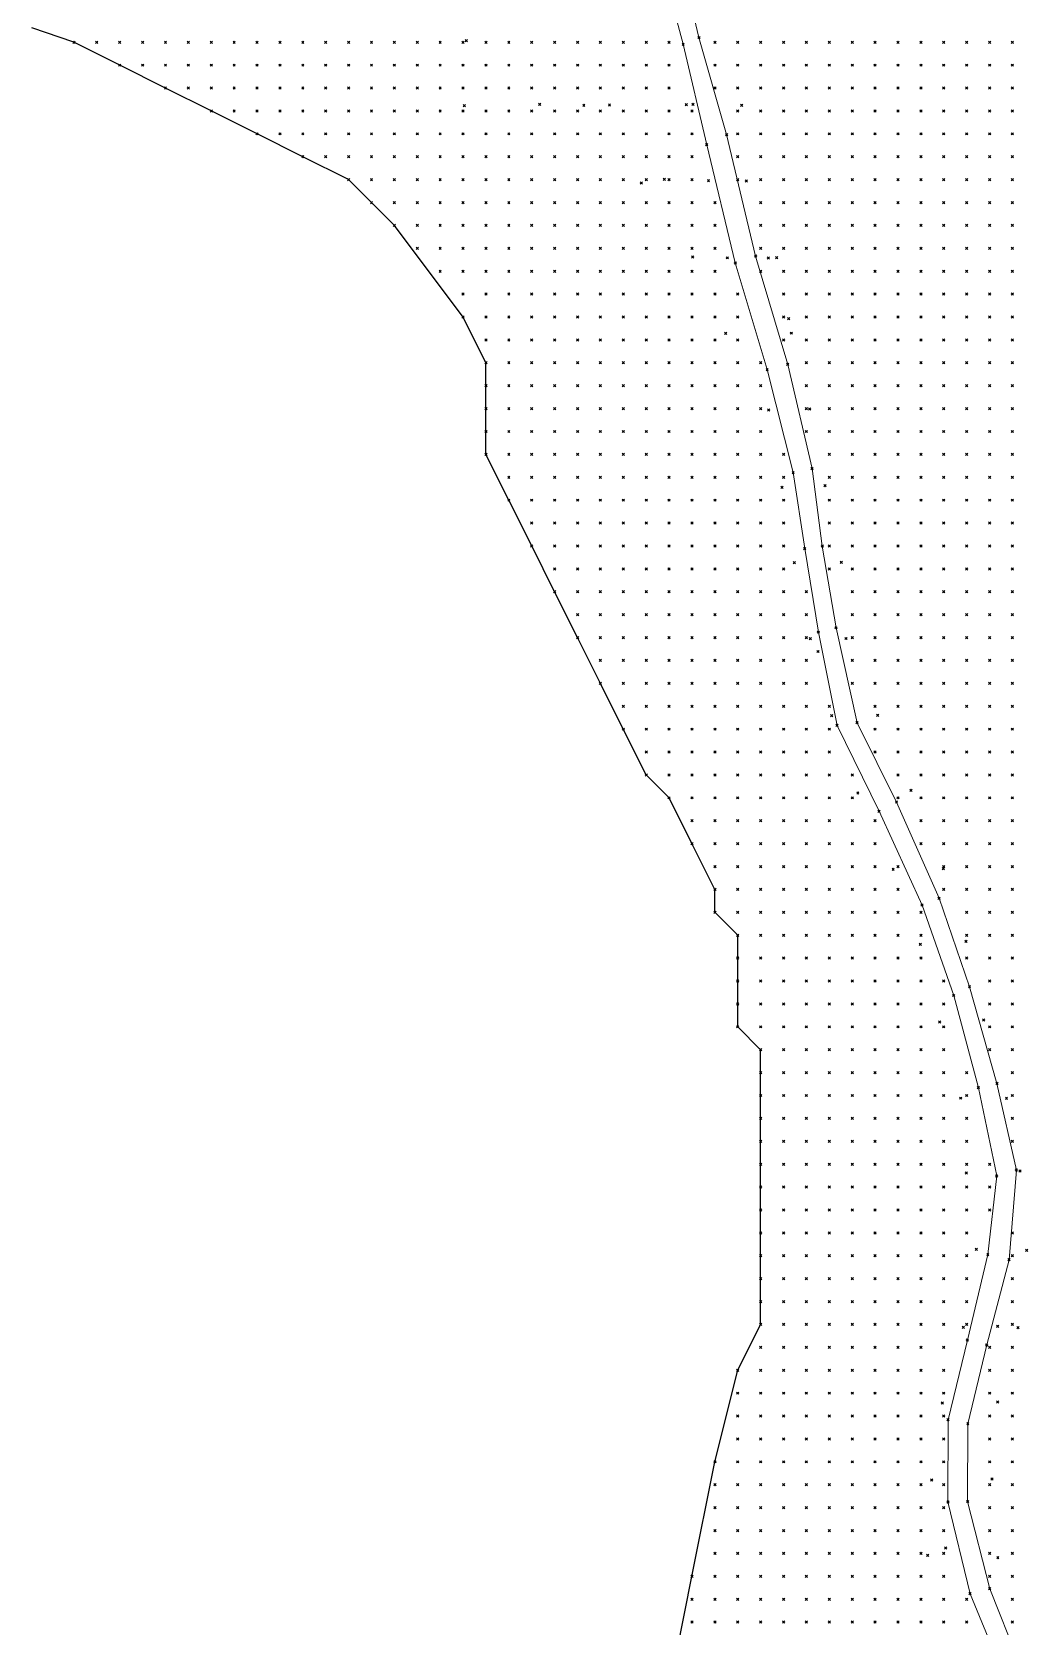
# Model space of a CAD drawing. Header units: metres. Extents: x 441556 to 446409, y 432338 to 461058.
# Drawn here: x 444276 to 444406.7, y 446040.9 to 446249.8 of the extents above; entities that cross this region are included whole.
import ezdxf

# ---------------------------------------------------------------- set-up
doc = ezdxf.new("R2010")
doc.units = ezdxf.units.M
doc.header["$MEASUREMENT"] = 0
doc.header["$PDMODE"] = 35
doc.header["$PDSIZE"] = 0.15
for name, color, linetype, lineweight in [('DTM-BRE-RevN_GRP_DRUM PAMANT', 2, 'Continuous', 0), ('DTM-NOK-RevN_LIDAR_co_lidar', 91, 'Continuous', 0), ('DTM-NOK-RevN_RTK', 32, 'Continuous', 0)]:
    doc.layers.add(name, color=color, linetype=linetype, lineweight=lineweight)
doc.layers.add('DTM-INT_YP', color=121, linetype='Continuous')

msp = doc.modelspace()

# ---------------------------------------------------------------- linework, layer by layer
at = {"layer": 'DTM-BRE-RevN_GRP_DRUM PAMANT'}
for p, q in [((444361.329, 446248.148, 358.236), (444358.184, 446259.856, 359.123)), ((444360.743, 446260.303, 359.024), (444363.394, 446249.03, 358.2)), ((444363.394, 446249.03, 358.2), (444367.013, 446236.302, 357.066)), ((444364.424, 446234.976, 357.089), (444361.329, 446248.148, 358.236)), ((444368.153, 446219.505, 355.595), (444364.424, 446234.976, 357.089)), ((444367.013, 446236.302, 357.066), (444370.825, 446220.389, 355.543)), ((444370.825, 446220.389, 355.543), (444375.037, 446206.214, 354.628)), ((444372.336, 446205.523, 354.582), (444368.153, 446219.505, 355.595)), ((444375.738, 446192.035, 353.786), (444372.336, 446205.523, 354.582)), ((444375.037, 446206.214, 354.628), (444378.226, 446192.556, 353.914)), ((444377.262, 446182.074, 353.418), (444375.738, 446192.035, 353.786)), ((444378.226, 446192.556, 353.914), (444379.546, 446182.413, 353.429)), ((444379.546, 446182.413, 353.429), (444381.356, 446171.697, 352.837)), ((444379.05, 446171.131, 352.876), (444377.262, 446182.074, 353.418)), ((444381.495, 446158.917, 352.259), (444379.05, 446171.131, 352.876)), ((444381.356, 446171.697, 352.837), (444384.119, 446159.267, 352.208)), ((444384.119, 446159.267, 352.208), (444389.28, 446148.866, 351.74)), ((444386.987, 446147.667, 351.767), (444381.495, 446158.917, 352.259)), ((444389.28, 446148.866, 351.74), (444394.861, 446136.268, 351.176)), ((444392.622, 446135.383, 351.118), (444386.987, 446147.667, 351.767)), ((444394.861, 446136.268, 351.176), (444398.846, 446124.694, 350.85)), ((444396.772, 446123.539, 350.803), (444392.622, 446135.383, 351.118)), ((444398.846, 446124.694, 350.85), (444402.445, 446112.02, 350.602)), ((444400.018, 446111.454, 350.544), (444396.772, 446123.539, 350.803)), ((444402.413, 446099.908, 350.879), (444400.018, 446111.454, 350.544)), ((444402.445, 446112.02, 350.602), (444404.987, 446100.668, 350.886)), ((444401.245, 446089.588, 351.281), (444402.413, 446099.908, 350.879)), ((444404.987, 446100.668, 350.886), (444404.027, 446088.917, 351.243)), ((444398.563, 446078.409, 352.048), (444401.245, 446089.588, 351.281)), ((444404.027, 446088.917, 351.243), (444401.108, 446077.77, 351.964)), ((444396.028, 446067.967, 352.989), (444398.563, 446078.409, 352.048)), ((444401.108, 446077.77, 351.964), (444398.625, 446067.443, 352.853)), ((444396.016, 446057.202, 353.649), (444396.028, 446067.967, 352.989)), ((444398.625, 446067.443, 352.853), (444398.597, 446057.255, 353.589)), ((444398.916, 446045.176, 354.84), (444396.016, 446057.202, 353.649)), ((444398.597, 446057.255, 353.589), (444401.498, 446045.819, 354.609)), ((444404.251, 446032.321, 355.923), (444398.916, 446045.176, 354.84)), ((444401.498, 446045.819, 354.609), (444406.656, 446032.959, 355.818))]:
    msp.add_line(p, q, dxfattribs=at)
at = {"layer": 'DTM-INT_YP'}
msp.add_polyline3d([(444359.484, 446032.454, 338.024), (444362.483, 446047.451, 338.206), (444365.482, 446062.448, 338.599), (444368.482, 446074.445, 338.169), (444371.481, 446080.444, 338.377), (444371.481, 446083.443, 337.924), (444371.481, 446086.442, 337.493), (444371.481, 446089.442, 337.268), (444371.481, 446092.441, 337.188), (444371.481, 446095.44, 337.206), (444371.481, 446098.44, 337.071), (444371.481, 446101.439, 337.162), (444371.481, 446104.438, 337.268), (444371.481, 446107.438, 337.231), (444371.481, 446110.437, 337.295), (444371.481, 446113.436, 337.133), (444371.481, 446116.436, 337.05), (444368.482, 446119.435, 336.79), (444368.482, 446122.434, 336.867), (444368.482, 446125.434, 336.926), (444368.482, 446128.433, 337.085), (444368.482, 446131.432, 337.287), (444365.482, 446134.432, 336.857), (444365.482, 446137.431, 336.895), (444362.483, 446143.43, 336.831), (444359.484, 446149.429, 336.867), (444356.484, 446152.428, 336.87), (444353.485, 446158.427, 336.867), (444350.486, 446164.425, 336.96), (444347.486, 446170.424, 336.96), (444344.487, 446176.423, 336.884), (444341.488, 446182.421, 336.944), (444338.488, 446188.42, 337.214), (444335.489, 446194.419, 337.681), (444335.489, 446197.418, 338.208), (444335.489, 446200.417, 338.754), (444335.489, 446203.417, 339.118), (444335.489, 446206.416, 338.823), (444332.49, 446212.415, 337.13), (444323.492, 446224.412, 336.912), (444320.492, 446227.411, 336.881), (444317.493, 446230.411, 336.849), (444311.494, 446233.41, 336.855), (444305.496, 446236.409, 336.913), (444299.497, 446239.409, 338.698), (444293.498, 446242.408, 340.49), (444287.499, 446245.407, 341.034), (444281.501, 446248.407, 340.993), (444275.993, 446250.287, 341.671)], dxfattribs=at)
at = {"layer": 'DTM-NOK-RevN_LIDAR_co_lidar'}
for p in [(444281.501, 446248.407, 340.993), (444284.5, 446248.407, 341.58), (444287.499, 446248.407, 342.255), (444290.499, 446248.407, 342.517), (444293.498, 446248.407, 342.663), (444296.497, 446248.407, 342.778), (444299.497, 446248.407, 342.782), (444302.496, 446248.407, 342.684), (444305.496, 446248.407, 342.323), (444308.495, 446248.407, 341.648), (444311.494, 446248.407, 341.223), (444314.494, 446248.407, 341.206), (444317.493, 446248.407, 341.263), (444320.492, 446248.407, 341.508), (444323.492, 446248.407, 342.194), (444326.491, 446248.407, 343.004), (444329.49, 446248.407, 343.662), (444332.49, 446248.407, 344.28), (444335.489, 446248.407, 345.049), (444338.488, 446248.407, 346.191), (444341.488, 446248.407, 347.536), (444344.487, 446248.407, 348.58), (444347.486, 446248.407, 349.845), (444350.486, 446248.407, 351.355), (444353.485, 446248.407, 353.618), (444356.484, 446248.407, 356.559), (444359.484, 446248.407, 358.065), (444365.482, 446248.407, 358.187), (444368.482, 446248.407, 359.17), (444371.481, 446248.407, 360.854), (444374.48, 446248.407, 362.494), (444377.48, 446248.407, 364.235), (444380.479, 446248.407, 366.166), (444383.478, 446248.407, 368.056), (444386.478, 446248.407, 369.878), (444389.477, 446248.407, 371.741), (444392.476, 446248.407, 373.779), (444395.476, 446248.407, 375.987), (444398.475, 446248.407, 377.98), (444401.474, 446248.407, 379.854), (444404.474, 446248.407, 381.868), (444287.499, 446245.407, 341.034), (444290.499, 446245.407, 341.629), (444293.498, 446245.407, 341.892), (444296.497, 446245.407, 342.169), (444299.497, 446245.407, 342.13), (444302.496, 446245.407, 341.641), (444305.496, 446245.407, 340.814), (444308.495, 446245.407, 340.388), (444311.494, 446245.407, 340.145), (444314.494, 446245.407, 339.945), (444317.493, 446245.407, 339.969), (444320.492, 446245.407, 340.181), (444323.492, 446245.407, 340.829), (444326.491, 446245.407, 341.948), (444329.49, 446245.407, 343.094), (444332.49, 446245.407, 343.962), (444335.489, 446245.407, 344.758), (444338.488, 446245.407, 345.72), (444341.488, 446245.407, 346.921), (444344.487, 446245.407, 348.354), (444347.486, 446245.407, 349.463), (444350.486, 446245.407, 350.669), (444353.485, 446245.407, 352.759), (444356.484, 446245.407, 355.257), (444359.484, 446245.407, 357.314), (444365.482, 446245.407, 357.891), (444368.482, 446245.407, 359.17), (444371.481, 446245.407, 360.59), (444374.48, 446245.407, 361.934), (444377.48, 446245.407, 363.486), (444380.479, 446245.407, 365.34), (444383.478, 446245.407, 367.316), (444386.478, 446245.407, 369.436), (444389.477, 446245.407, 371.512), (444392.476, 446245.407, 373.587), (444395.476, 446245.407, 375.869), (444398.475, 446245.407, 377.855), (444401.474, 446245.407, 379.443), (444404.474, 446245.407, 381.186), (444293.498, 446242.408, 340.49), (444296.497, 446242.408, 341.188), (444299.497, 446242.408, 340.741), (444302.496, 446242.408, 339.858), (444305.496, 446242.408, 339.067), (444308.495, 446242.408, 338.823), (444311.494, 446242.408, 338.88), (444314.494, 446242.408, 338.806), (444317.493, 446242.408, 338.799), (444320.492, 446242.408, 339.074), (444323.492, 446242.408, 339.693), (444326.491, 446242.408, 340.764), (444329.49, 446242.408, 342.321), (444332.49, 446242.408, 343.789), (444335.489, 446242.408, 344.733), (444338.488, 446242.408, 345.403), (444341.488, 446242.408, 346.178), (444344.487, 446242.408, 347.596), (444347.486, 446242.408, 349.304), (444350.486, 446242.408, 350.416), (444353.485, 446242.408, 351.941), (444356.484, 446242.408, 354.443), (444359.484, 446242.408, 356.925), (444365.482, 446242.408, 357.573), (444368.482, 446242.408, 358.452), (444371.481, 446242.408, 360.036), (444374.48, 446242.408, 361.686), (444377.48, 446242.408, 363.238), (444380.479, 446242.408, 364.967), (444383.478, 446242.408, 367.286), (444386.478, 446242.408, 369.585), (444389.477, 446242.408, 371.498), (444392.476, 446242.408, 373.325), (444395.476, 446242.408, 375.257), (444398.475, 446242.408, 377.027), (444401.474, 446242.408, 378.735), (444404.474, 446242.408, 380.674), (444299.497, 446239.409, 338.698), (444302.496, 446239.409, 337.925), (444305.496, 446239.409, 337.472), (444308.495, 446239.409, 337.295), (444311.494, 446239.409, 337.608), (444314.494, 446239.409, 337.672), (444317.493, 446239.409, 337.836), (444320.492, 446239.409, 338.235), (444323.492, 446239.409, 338.84), (444326.491, 446239.409, 339.729), (444329.49, 446239.409, 341.436), (444332.49, 446239.409, 343.4), (444335.489, 446239.409, 344.597), (444338.488, 446239.409, 345.317), (444341.488, 446239.409, 346.09), (444344.487, 446239.409, 347.222), (444347.486, 446239.409, 348.907), (444350.486, 446239.409, 350.355), (444353.485, 446239.409, 351.426), (444356.484, 446239.409, 353.537), (444359.484, 446239.409, 356.15), (444362.483, 446239.409, 357.287), (444368.482, 446239.409, 357.645), (444371.481, 446239.409, 359.364), (444374.48, 446239.409, 361.141), (444377.48, 446239.409, 362.75), (444380.479, 446239.409, 364.652), (444383.478, 446239.409, 366.826), (444386.478, 446239.409, 369.25), (444389.477, 446239.409, 371.62), (444392.476, 446239.409, 373.634), (444395.476, 446239.409, 375.234), (444398.475, 446239.409, 376.63), (444401.474, 446239.409, 378.232), (444404.474, 446239.409, 380.128), (444305.496, 446236.409, 336.913), (444308.495, 446236.409, 336.852), (444311.494, 446236.409, 336.895), (444314.494, 446236.409, 337.127), (444317.493, 446236.409, 337.352), (444320.492, 446236.409, 337.637), (444323.492, 446236.409, 338.307), (444326.491, 446236.409, 339.234), (444329.49, 446236.409, 340.388), (444332.49, 446236.409, 342.189), (444335.489, 446236.409, 344.035), (444338.488, 446236.409, 345.043), (444341.488, 446236.409, 345.763), (444344.487, 446236.409, 346.655), (444347.486, 446236.409, 348.294), (444350.486, 446236.409, 350.127), (444353.485, 446236.409, 351.407), (444356.484, 446236.409, 352.572), (444359.484, 446236.409, 354.491), (444362.483, 446236.409, 356.556), (444368.482, 446236.409, 356.918), (444371.481, 446236.409, 358.006), (444374.48, 446236.409, 360.373), (444377.48, 446236.409, 362.608), (444380.479, 446236.409, 364.643), (444383.478, 446236.409, 366.39), (444386.478, 446236.409, 368.88), (444389.477, 446236.409, 371.145), (444392.476, 446236.409, 372.804), (444395.476, 446236.409, 374.599), (444398.475, 446236.409, 376.221), (444401.474, 446236.409, 377.804), (444404.474, 446236.409, 379.724), (444311.494, 446233.41, 336.855), (444314.494, 446233.41, 336.848), (444317.493, 446233.41, 337.049), (444320.492, 446233.41, 337.311), (444323.492, 446233.41, 337.807), (444326.491, 446233.41, 338.709), (444329.49, 446233.41, 339.897), (444332.49, 446233.41, 341.453), (444335.489, 446233.41, 343.301), (444338.488, 446233.41, 344.7), (444341.488, 446233.41, 345.527), (444344.487, 446233.41, 346.684), (444347.486, 446233.41, 348.02), (444350.486, 446233.41, 349.447), (444353.485, 446233.41, 351.724), (444356.484, 446233.41, 352.396), (444359.484, 446233.41, 353.702), (444362.483, 446233.41, 355.794), (444368.482, 446233.41, 356.642), (444371.481, 446233.41, 358.086), (444374.48, 446233.41, 360.062), (444377.48, 446233.41, 362.177), (444380.479, 446233.41, 364.372), (444383.478, 446233.41, 366.562), (444386.478, 446233.41, 368.763), (444389.477, 446233.41, 370.701), (444392.476, 446233.41, 372.34), (444395.476, 446233.41, 374.283), (444398.475, 446233.41, 376.151), (444401.474, 446233.41, 377.6), (444404.474, 446233.41, 379.283), (444317.493, 446230.411, 336.849), (444320.492, 446230.411, 337.077), (444323.492, 446230.411, 337.418), (444326.491, 446230.411, 338.237), (444329.49, 446230.411, 339.514), (444332.49, 446230.411, 340.866), (444335.489, 446230.411, 342.497), (444338.488, 446230.411, 344.124), (444341.488, 446230.411, 345.198), (444344.487, 446230.411, 346.524), (444347.486, 446230.411, 347.666), (444350.486, 446230.411, 349.008), (444353.485, 446230.411, 351.361), (444356.484, 446230.411, 352.612), (444359.484, 446230.411, 353.266), (444362.483, 446230.411, 354.962), (444368.482, 446230.411, 356.37), (444371.481, 446230.411, 357.29), (444374.48, 446230.411, 359.42), (444377.48, 446230.411, 361.524), (444380.479, 446230.411, 363.681), (444383.478, 446230.411, 365.642), (444386.478, 446230.411, 367.291), (444389.477, 446230.411, 369.084), (444392.476, 446230.411, 371.387), (444395.476, 446230.411, 373.615), (444398.475, 446230.411, 375.501), (444401.474, 446230.411, 377.279), (444404.474, 446230.411, 379.102), (444320.492, 446227.411, 336.881), (444323.492, 446227.411, 337.108), (444326.491, 446227.411, 337.656), (444329.49, 446227.411, 338.743), (444332.49, 446227.411, 339.928), (444335.489, 446227.411, 341.361), (444338.488, 446227.411, 343.306), (444341.488, 446227.411, 344.783), (444344.487, 446227.411, 345.844), (444347.486, 446227.411, 346.86), (444350.486, 446227.411, 348.286), (444353.485, 446227.411, 350.137), (444356.484, 446227.411, 352.387), (444359.484, 446227.411, 353.177), (444362.483, 446227.411, 354.141), (444365.482, 446227.411, 355.803), (444371.481, 446227.411, 356.645), (444374.48, 446227.411, 358.733), (444377.48, 446227.411, 360.802), (444380.479, 446227.411, 362.763), (444383.478, 446227.411, 364.86), (444386.478, 446227.411, 366.533), (444389.477, 446227.411, 369.019), (444392.476, 446227.411, 371.384), (444395.476, 446227.411, 373.11), (444398.475, 446227.411, 374.911), (444401.474, 446227.411, 377.046), (444404.474, 446227.411, 379.334), (444323.492, 446224.412, 336.912), (444326.491, 446224.412, 337.22), (444329.49, 446224.412, 338.128), (444332.49, 446224.412, 339.265), (444335.489, 446224.412, 340.279), (444338.488, 446224.412, 341.794), (444341.488, 446224.412, 343.573), (444344.487, 446224.412, 344.806), (444347.486, 446224.412, 345.861), (444350.486, 446224.412, 347.166), (444353.485, 446224.412, 348.662), (444356.484, 446224.412, 350.856), (444359.484, 446224.412, 352.99), (444362.483, 446224.412, 353.546), (444365.482, 446224.412, 355.312), (444371.481, 446224.412, 356.106), (444374.48, 446224.412, 357.89), (444377.48, 446224.412, 359.997), (444380.479, 446224.412, 362.087), (444383.478, 446224.412, 364.258), (444386.478, 446224.412, 366.402), (444389.477, 446224.412, 368.599), (444392.476, 446224.412, 370.504), (444395.476, 446224.412, 372.569), (444398.475, 446224.412, 374.733), (444401.474, 446224.412, 376.631), (444404.474, 446224.412, 378.563), (444326.491, 446221.413, 336.924), (444329.49, 446221.413, 337.533), (444332.49, 446221.413, 338.586), (444335.489, 446221.413, 339.524), (444338.488, 446221.413, 340.629), (444341.488, 446221.413, 342.411), (444344.487, 446221.413, 343.797), (444347.486, 446221.413, 344.658), (444350.486, 446221.413, 345.915), (444353.485, 446221.413, 347.608), (444356.484, 446221.413, 349.684), (444359.484, 446221.413, 352.392), (444362.483, 446221.413, 353.491), (444365.482, 446221.413, 354.468), (444371.481, 446221.413, 355.686), (444374.48, 446221.413, 357.249), (444377.48, 446221.413, 359.543), (444380.479, 446221.413, 361.805), (444383.478, 446221.413, 364.021), (444386.478, 446221.413, 366.284), (444389.477, 446221.413, 368.286), (444392.476, 446221.413, 370.242), (444395.476, 446221.413, 372.239), (444398.475, 446221.413, 374.032), (444401.474, 446221.413, 375.718), (444404.474, 446221.413, 377.418), (444329.49, 446218.413, 337.044), (444332.49, 446218.413, 337.869), (444335.489, 446218.413, 338.937), (444338.488, 446218.413, 339.884), (444341.488, 446218.413, 341.288), (444344.487, 446218.413, 343.027), (444347.486, 446218.413, 344.205), (444350.486, 446218.413, 345.25), (444353.485, 446218.413, 346.944), (444356.484, 446218.413, 349.049), (444359.484, 446218.413, 351.601), (444362.483, 446218.413, 353.255), (444365.482, 446218.413, 354.117), (444371.481, 446218.413, 355.344), (444374.48, 446218.413, 356.496), (444377.48, 446218.413, 358.843), (444380.479, 446218.413, 361.368), (444383.478, 446218.413, 363.538), (444386.478, 446218.413, 365.635), (444389.477, 446218.413, 367.439), (444392.476, 446218.413, 369.155), (444395.476, 446218.413, 371.008), (444398.475, 446218.413, 372.848), (444401.474, 446218.413, 374.804), (444404.474, 446218.413, 376.863), (444332.49, 446215.414, 337.337), (444335.489, 446215.414, 338.387), (444338.488, 446215.414, 339.69), (444341.488, 446215.414, 341.043), (444344.487, 446215.414, 342.619), (444347.486, 446215.414, 343.739), (444350.486, 446215.414, 344.885), (444353.485, 446215.414, 346.582), (444356.484, 446215.414, 348.447), (444359.484, 446215.414, 350.505), (444362.483, 446215.414, 353.204), (444365.482, 446215.414, 354.263), (444368.482, 446215.414, 354.901), (444374.48, 446215.414, 355.969), (444377.48, 446215.414, 358.115), (444380.479, 446215.414, 360.522), (444383.478, 446215.414, 362.569), (444386.478, 446215.414, 364.511), (444389.477, 446215.414, 366.423), (444392.476, 446215.414, 368.269), (444395.476, 446215.414, 370.138), (444398.475, 446215.414, 372.176), (444401.474, 446215.414, 374.345), (444404.474, 446215.414, 376.499), (444332.49, 446212.415, 337.13), (444335.489, 446212.415, 338.074), (444338.488, 446212.415, 339.614), (444341.488, 446212.415, 341.206), (444344.487, 446212.415, 342.325), (444347.486, 446212.415, 343.139), (444350.486, 446212.415, 344.207), (444353.485, 446212.415, 345.817), (444356.484, 446212.415, 347.767), (444359.484, 446212.415, 350.137), (444362.483, 446212.415, 352.803), (444365.482, 446212.415, 354.035), (444368.482, 446212.415, 354.775), (444374.48, 446212.415, 355.412), (444377.48, 446212.415, 357.265), (444380.479, 446212.415, 359.568), (444383.478, 446212.415, 361.884), (444386.478, 446212.415, 364.047), (444389.477, 446212.415, 366.059), (444392.476, 446212.415, 368.034), (444395.476, 446212.415, 370.022), (444398.475, 446212.415, 372.054), (444401.474, 446212.415, 374.172), (444404.474, 446212.415, 376.382), (444335.489, 446209.415, 338.201), (444338.488, 446209.415, 339.776), (444341.488, 446209.415, 341.098), (444344.487, 446209.415, 341.886), (444347.486, 446209.415, 342.517), (444350.486, 446209.415, 343.429), (444353.485, 446209.415, 344.843), (444356.484, 446209.415, 346.777), (444359.484, 446209.415, 349.509), (444362.483, 446209.415, 352.092), (444365.482, 446209.415, 353.42), (444368.482, 446209.415, 354.532), (444374.48, 446209.415, 354.859), (444377.48, 446209.415, 356.646), (444380.479, 446209.415, 359.388), (444383.478, 446209.415, 361.75), (444386.478, 446209.415, 363.994), (444389.477, 446209.415, 366.147), (444392.476, 446209.415, 368.142), (444395.476, 446209.415, 370.212), (444398.475, 446209.415, 372.329), (444401.474, 446209.415, 374.398), (444404.474, 446209.415, 376.451), (444335.489, 446206.416, 338.823), (444338.488, 446206.416, 340.111), (444341.488, 446206.416, 340.883), (444344.487, 446206.416, 341.518), (444347.486, 446206.416, 342.111), (444350.486, 446206.416, 342.955), (444353.485, 446206.416, 344.11), (444356.484, 446206.416, 345.859), (444359.484, 446206.416, 348.529), (444362.483, 446206.416, 351.055), (444365.482, 446206.416, 352.625), (444368.482, 446206.416, 354), (444371.481, 446206.416, 354.459), (444377.48, 446206.416, 356.019), (444380.479, 446206.416, 359.477), (444383.478, 446206.416, 362.052), (444386.478, 446206.416, 364.072), (444389.477, 446206.416, 366.228), (444392.476, 446206.416, 368.293), (444395.476, 446206.416, 370.23), (444398.475, 446206.416, 372.154), (444401.474, 446206.416, 374.044), (444404.474, 446206.416, 375.96), (444335.489, 446203.417, 339.118), (444338.488, 446203.417, 340.153), (444341.488, 446203.417, 340.712), (444344.487, 446203.417, 341.278), (444347.486, 446203.417, 341.913), (444350.486, 446203.417, 342.688), (444353.485, 446203.417, 343.819), (444356.484, 446203.417, 345.271), (444359.484, 446203.417, 347.831), (444362.483, 446203.417, 349.825), (444365.482, 446203.417, 351.948), (444368.482, 446203.417, 353.152), (444371.481, 446203.417, 354.179), (444377.48, 446203.417, 355.346), (444380.479, 446203.417, 359.073), (444383.478, 446203.417, 361.993), (444386.478, 446203.417, 364.02), (444389.477, 446203.417, 365.959), (444392.476, 446203.417, 367.867), (444395.476, 446203.417, 369.639), (444398.475, 446203.417, 371.366), (444401.474, 446203.417, 373.224), (444404.474, 446203.417, 375.183), (444335.489, 446200.417, 338.754), (444338.488, 446200.417, 339.841), (444341.488, 446200.417, 340.513), (444344.487, 446200.417, 341.022), (444347.486, 446200.417, 341.688), (444350.486, 446200.417, 342.428), (444353.485, 446200.417, 343.722), (444356.484, 446200.417, 345.022), (444359.484, 446200.417, 347.055), (444362.483, 446200.417, 348.735), (444365.482, 446200.417, 350.734), (444368.482, 446200.417, 352.151), (444371.481, 446200.417, 353.702), (444377.48, 446200.417, 354.73), (444380.479, 446200.417, 358.048), (444383.478, 446200.417, 361.286), (444386.478, 446200.417, 363.432), (444389.477, 446200.417, 365.179), (444392.476, 446200.417, 366.959), (444395.476, 446200.417, 368.756), (444398.475, 446200.417, 370.643), (444401.474, 446200.417, 372.623), (444404.474, 446200.417, 374.567), (444335.489, 446197.418, 338.208), (444338.488, 446197.418, 339.352), (444341.488, 446197.418, 340.167), (444344.487, 446197.418, 340.796), (444347.486, 446197.418, 341.418), (444350.486, 446197.418, 342.168), (444353.485, 446197.418, 343.405), (444356.484, 446197.418, 344.763), (444359.484, 446197.418, 346.126), (444362.483, 446197.418, 347.822), (444365.482, 446197.418, 349.375), (444368.482, 446197.418, 351.19), (444371.481, 446197.418, 352.976), (444377.48, 446197.418, 354.196), (444380.479, 446197.418, 356.59), (444383.478, 446197.418, 360.02), (444386.478, 446197.418, 362.415), (444389.477, 446197.418, 364.323), (444392.476, 446197.418, 366.27), (444395.476, 446197.418, 368.217), (444398.475, 446197.418, 370.27), (444401.474, 446197.418, 372.226), (444404.474, 446197.418, 374.16), (444335.489, 446194.419, 337.681), (444338.488, 446194.419, 338.67), (444341.488, 446194.419, 339.555), (444344.487, 446194.419, 340.459), (444347.486, 446194.419, 341.125), (444350.486, 446194.419, 341.874), (444353.485, 446194.419, 342.91), (444356.484, 446194.419, 344.344), (444359.484, 446194.419, 345.674), (444362.483, 446194.419, 347.176), (444365.482, 446194.419, 348.757), (444368.482, 446194.419, 350.315), (444371.481, 446194.419, 352.177), (444374.48, 446194.419, 353.333), (444380.479, 446194.419, 355.663), (444383.478, 446194.419, 358.872), (444386.478, 446194.419, 361.619), (444389.477, 446194.419, 363.822), (444392.476, 446194.419, 365.892), (444395.476, 446194.419, 367.955), (444398.475, 446194.419, 370.013), (444401.474, 446194.419, 371.966), (444404.474, 446194.419, 373.88), (444338.488, 446191.419, 337.864), (444341.488, 446191.419, 338.718), (444344.487, 446191.419, 339.701), (444347.486, 446191.419, 340.605), (444350.486, 446191.419, 341.493), (444353.485, 446191.419, 342.495), (444356.484, 446191.419, 343.925), (444359.484, 446191.419, 345.503), (444362.483, 446191.419, 346.943), (444365.482, 446191.419, 348.27), (444368.482, 446191.419, 349.538), (444371.481, 446191.419, 351.697), (444374.48, 446191.419, 353.035), (444380.479, 446191.419, 355.642), (444383.478, 446191.419, 358.669), (444386.478, 446191.419, 361.36), (444389.477, 446191.419, 363.504), (444392.476, 446191.419, 365.539), (444395.476, 446191.419, 367.573), (444398.475, 446191.419, 369.533), (444401.474, 446191.419, 371.423), (444404.474, 446191.419, 373.085), (444338.488, 446188.42, 337.214), (444341.488, 446188.42, 337.851), (444344.487, 446188.42, 338.708), (444347.486, 446188.42, 339.734), (444350.486, 446188.42, 340.873), (444353.485, 446188.42, 341.976), (444356.484, 446188.42, 343.292), (444359.484, 446188.42, 345.029), (444362.483, 446188.42, 346.786), (444365.482, 446188.42, 347.888), (444368.482, 446188.42, 348.968), (444371.481, 446188.42, 351.419), (444374.48, 446188.42, 353.071), (444380.479, 446188.42, 355.207), (444383.478, 446188.42, 358.424), (444386.478, 446188.42, 361.01), (444389.477, 446188.42, 362.977), (444392.476, 446188.42, 364.926), (444395.476, 446188.42, 366.752), (444398.475, 446188.42, 368.437), (444401.474, 446188.42, 370.026), (444404.474, 446188.42, 371.591), (444341.488, 446185.421, 337.207), (444344.487, 446185.421, 337.849), (444347.486, 446185.421, 338.744), (444350.486, 446185.421, 339.799), (444353.485, 446185.421, 341.164), (444356.484, 446185.421, 342.681), (444359.484, 446185.421, 344.36), (444362.483, 446185.421, 346.269), (444365.482, 446185.421, 347.743), (444368.482, 446185.421, 348.595), (444371.481, 446185.421, 350.725), (444374.48, 446185.421, 352.724), (444380.479, 446185.421, 354.327), (444383.478, 446185.421, 357.364), (444386.478, 446185.421, 359.847), (444389.477, 446185.421, 361.726), (444392.476, 446185.421, 363.556), (444395.476, 446185.421, 365.24), (444398.475, 446185.421, 366.971), (444401.474, 446185.421, 368.817), (444404.474, 446185.421, 370.719), (444341.488, 446182.421, 336.944), (444344.487, 446182.421, 337.287), (444347.486, 446182.421, 338.064), (444350.486, 446182.421, 338.926), (444353.485, 446182.421, 340.265), (444356.484, 446182.421, 342.008), (444359.484, 446182.421, 343.577), (444362.483, 446182.421, 345.241), (444365.482, 446182.421, 347.405), (444368.482, 446182.421, 348.203), (444371.481, 446182.421, 350.253), (444374.48, 446182.421, 352.372), (444380.479, 446182.421, 353.578), (444383.478, 446182.421, 356.063), (444386.478, 446182.421, 358.334), (444389.477, 446182.421, 360.1), (444392.476, 446182.421, 362.001), (444395.476, 446182.421, 363.984), (444398.475, 446182.421, 366.246), (444401.474, 446182.421, 368.687), (444404.474, 446182.421, 370.918), (444344.487, 446179.422, 336.964), (444347.486, 446179.422, 337.392), (444350.486, 446179.422, 338.198), (444353.485, 446179.422, 339.327), (444356.484, 446179.422, 341.243), (444359.484, 446179.422, 343.168), (444362.483, 446179.422, 345.131), (444365.482, 446179.422, 346.427), (444368.482, 446179.422, 347.775), (444371.481, 446179.422, 350.149), (444374.48, 446179.422, 352.113), (444380.479, 446179.422, 353.254), (444383.478, 446179.422, 354.633), (444386.478, 446179.422, 356.89), (444389.477, 446179.422, 359.518), (444392.476, 446179.422, 361.939), (444395.476, 446179.422, 364.12), (444398.475, 446179.422, 366.441), (444401.474, 446179.422, 368.717), (444404.474, 446179.422, 370.852), (444344.487, 446176.423, 336.884), (444347.486, 446176.423, 337.089), (444350.486, 446176.423, 337.812), (444353.485, 446176.423, 339.008), (444356.484, 446176.423, 340.968), (444359.484, 446176.423, 343.115), (444362.483, 446176.423, 344.176), (444365.482, 446176.423, 345.37), (444368.482, 446176.423, 348.019), (444371.481, 446176.423, 349.531), (444374.48, 446176.423, 351.796), (444377.48, 446176.423, 352.766), (444383.478, 446176.423, 354.097), (444386.478, 446176.423, 356.798), (444389.477, 446176.423, 359.923), (444392.476, 446176.423, 362.539), (444395.476, 446176.423, 364.762), (444398.475, 446176.423, 366.807), (444401.474, 446176.423, 368.778), (444404.474, 446176.423, 370.819), (444347.486, 446173.423, 336.967), (444350.486, 446173.423, 337.513), (444353.485, 446173.423, 338.421), (444356.484, 446173.423, 339.759), (444359.484, 446173.423, 342.019), (444362.483, 446173.423, 343.04), (444365.482, 446173.423, 344.769), (444368.482, 446173.423, 347.04), (444371.481, 446173.423, 348.891), (444374.48, 446173.423, 351.246), (444377.48, 446173.423, 352.517), (444383.478, 446173.423, 353.724), (444386.478, 446173.423, 356.511), (444389.477, 446173.423, 359.807), (444392.476, 446173.423, 362.601), (444395.476, 446173.423, 365.018), (444398.475, 446173.423, 367.196), (444401.474, 446173.423, 369.219), (444404.474, 446173.423, 371.231), (444347.486, 446170.424, 336.96), (444350.486, 446170.424, 337.099), (444353.485, 446170.424, 337.888), (444356.484, 446170.424, 339.006), (444359.484, 446170.424, 340.836), (444362.483, 446170.424, 342.409), (444365.482, 446170.424, 343.916), (444368.482, 446170.424, 346.201), (444371.481, 446170.424, 348.401), (444374.48, 446170.424, 350.394), (444377.48, 446170.424, 352.163), (444383.478, 446170.424, 353.103), (444386.478, 446170.424, 355.59), (444389.477, 446170.424, 359.049), (444392.476, 446170.424, 362.679), (444395.476, 446170.424, 365.513), (444398.475, 446170.424, 367.429), (444401.474, 446170.424, 369.424), (444404.474, 446170.424, 371.375), (444350.486, 446167.425, 336.961), (444353.485, 446167.425, 337.473), (444356.484, 446167.425, 338.318), (444359.484, 446167.425, 339.593), (444362.483, 446167.425, 341.461), (444365.482, 446167.425, 343.188), (444368.482, 446167.425, 345.044), (444371.481, 446167.425, 347.575), (444374.48, 446167.425, 349.723), (444377.48, 446167.425, 351.586), (444383.478, 446167.425, 352.494), (444386.478, 446167.425, 354.379), (444389.477, 446167.425, 357.49), (444392.476, 446167.425, 361.735), (444395.476, 446167.425, 365.347), (444398.475, 446167.425, 367.452), (444401.474, 446167.425, 369.437), (444404.474, 446167.425, 371.308), (444350.486, 446164.425, 336.96), (444353.485, 446164.425, 337.14), (444356.484, 446164.425, 337.895), (444359.484, 446164.425, 338.909), (444362.483, 446164.425, 340.448), (444365.482, 446164.425, 342.293), (444368.482, 446164.425, 344.375), (444371.481, 446164.425, 346.55), (444374.48, 446164.425, 348.768), (444377.48, 446164.425, 350.874), (444383.478, 446164.425, 352.352), (444386.478, 446164.425, 353.749), (444389.477, 446164.425, 356.921), (444392.476, 446164.425, 361.303), (444395.476, 446164.425, 364.993), (444398.475, 446164.425, 367.233), (444401.474, 446164.425, 369.131), (444404.474, 446164.425, 370.993), (444353.485, 446161.426, 336.963), (444356.484, 446161.426, 337.465), (444359.484, 446161.426, 338.303), (444362.483, 446161.426, 339.452), (444365.482, 446161.426, 341.344), (444368.482, 446161.426, 343.194), (444371.481, 446161.426, 345.334), (444374.48, 446161.426, 347.941), (444377.48, 446161.426, 350.234), (444380.479, 446161.426, 351.745), (444386.478, 446161.426, 352.988), (444389.477, 446161.426, 355.849), (444392.476, 446161.426, 360.229), (444395.476, 446161.426, 364.035), (444398.475, 446161.426, 366.482), (444401.474, 446161.426, 368.353), (444404.474, 446161.426, 370.09), (444353.485, 446158.427, 336.867), (444356.484, 446158.427, 337.193), (444359.484, 446158.427, 337.761), (444362.483, 446158.427, 338.637), (444365.482, 446158.427, 340.241), (444368.482, 446158.427, 342.278), (444371.481, 446158.427, 344.399), (444374.48, 446158.427, 346.802), (444377.48, 446158.427, 349.044), (444380.479, 446158.427, 351.15), (444386.478, 446158.427, 352.32), (444389.477, 446158.427, 354.556), (444392.476, 446158.427, 358.713), (444395.476, 446158.427, 362.695), (444398.475, 446158.427, 365.42), (444401.474, 446158.427, 367.414), (444404.474, 446158.427, 369.042), (444356.484, 446155.427, 336.959), (444359.484, 446155.427, 337.336), (444362.483, 446155.427, 338.074), (444365.482, 446155.427, 339.321), (444368.482, 446155.427, 341.395), (444371.481, 446155.427, 343.493), (444374.48, 446155.427, 345.762), (444377.48, 446155.427, 348.056), (444380.479, 446155.427, 350.046), (444386.478, 446155.427, 351.922), (444389.477, 446155.427, 353.25), (444392.476, 446155.427, 356.276), (444395.476, 446155.427, 360.581), (444398.475, 446155.427, 364.156), (444401.474, 446155.427, 365.98), (444404.474, 446155.427, 367.445), (444356.484, 446152.428, 336.87), (444359.484, 446152.428, 337.062), (444362.483, 446152.428, 337.563), (444365.482, 446152.428, 338.61), (444368.482, 446152.428, 340.265), (444371.481, 446152.428, 342.622), (444374.48, 446152.428, 344.844), (444377.48, 446152.428, 347.212), (444380.479, 446152.428, 349.329), (444383.478, 446152.428, 351.06), (444389.477, 446152.428, 352.309), (444392.476, 446152.428, 354.813), (444395.476, 446152.428, 358.924), (444398.475, 446152.428, 362.037), (444401.474, 446152.428, 363.644), (444404.474, 446152.428, 365.279), (444359.484, 446149.429, 336.867), (444362.483, 446149.429, 337.187), (444365.482, 446149.429, 337.944), (444368.482, 446149.429, 339.403), (444371.481, 446149.429, 341.745), (444374.48, 446149.429, 344.104), (444377.48, 446149.429, 346.268), (444380.479, 446149.429, 348.416), (444383.478, 446149.429, 350.473), (444389.477, 446149.429, 351.745), (444392.476, 446149.429, 353.405), (444395.476, 446149.429, 356.715), (444398.475, 446149.429, 359.307), (444401.474, 446149.429, 360.915), (444404.474, 446149.429, 363.245), (444362.483, 446146.429, 336.942), (444365.482, 446146.429, 337.488), (444368.482, 446146.429, 338.633), (444371.481, 446146.429, 340.679), (444374.48, 446146.429, 343.018), (444377.48, 446146.429, 345.295), (444380.479, 446146.429, 347.62), (444383.478, 446146.429, 349.786), (444386.478, 446146.429, 351.073), (444392.476, 446146.429, 352.151), (444395.476, 446146.429, 354.336), (444398.475, 446146.429, 357.107), (444401.474, 446146.429, 359.658), (444404.474, 446146.429, 362.745), (444362.483, 446143.43, 336.831), (444365.482, 446143.43, 337.228), (444368.482, 446143.43, 338.06), (444371.481, 446143.43, 339.937), (444374.48, 446143.43, 342.13), (444377.48, 446143.43, 344.511), (444380.479, 446143.43, 346.958), (444383.478, 446143.43, 349.049), (444386.478, 446143.43, 350.501), (444392.476, 446143.43, 351.489), (444395.476, 446143.43, 352.863), (444398.475, 446143.43, 355.905), (444401.474, 446143.43, 359.526), (444404.474, 446143.43, 362.886), (444365.482, 446140.43, 337.025), (444368.482, 446140.43, 337.8), (444371.481, 446140.43, 339.463), (444374.48, 446140.43, 341.613), (444377.48, 446140.43, 343.844), (444380.479, 446140.43, 346.042), (444383.478, 446140.43, 348.026), (444386.478, 446140.43, 349.715), (444389.477, 446140.43, 350.811), (444395.476, 446140.43, 352.049), (444398.475, 446140.43, 354.975), (444401.474, 446140.43, 359.256), (444404.474, 446140.43, 362.846), (444365.482, 446137.431, 336.895), (444368.482, 446137.431, 337.638), (444371.481, 446137.431, 338.998), (444374.48, 446137.431, 341.219), (444377.48, 446137.431, 343.171), (444380.479, 446137.431, 345.043), (444383.478, 446137.431, 346.958), (444386.478, 446137.431, 348.925), (444389.477, 446137.431, 350.423), (444395.476, 446137.431, 351.408), (444398.475, 446137.431, 353.737), (444401.474, 446137.431, 358.195), (444404.474, 446137.431, 362.387), (444365.482, 446134.432, 336.857), (444368.482, 446134.432, 337.461), (444371.481, 446134.432, 338.65), (444374.48, 446134.432, 340.693), (444377.48, 446134.432, 342.495), (444380.479, 446134.432, 344.174), (444383.478, 446134.432, 346.126), (444386.478, 446134.432, 348.195), (444389.477, 446134.432, 349.916), (444392.476, 446134.432, 350.738), (444398.475, 446134.432, 352.514), (444401.474, 446134.432, 356.452), (444404.474, 446134.432, 361.09), (444368.482, 446131.432, 337.287), (444371.481, 446131.432, 338.373), (444374.48, 446131.432, 340.198), (444377.48, 446131.432, 341.939), (444380.479, 446131.432, 343.456), (444383.478, 446131.432, 345.271), (444386.478, 446131.432, 347.271), (444389.477, 446131.432, 349.186), (444392.476, 446131.432, 350.401), (444398.475, 446131.432, 351.583), (444401.474, 446131.432, 354.642), (444404.474, 446131.432, 359.473), (444368.482, 446128.433, 337.085), (444371.481, 446128.433, 337.987), (444374.48, 446128.433, 339.729), (444377.48, 446128.433, 341.338), (444380.479, 446128.433, 342.869), (444383.478, 446128.433, 344.387), (444386.478, 446128.433, 346.354), (444389.477, 446128.433, 348.482), (444392.476, 446128.433, 350.064), (444398.475, 446128.433, 350.99), (444401.474, 446128.433, 353.263), (444404.474, 446128.433, 357.953), (444368.482, 446125.434, 336.926), (444371.481, 446125.434, 337.617), (444374.48, 446125.434, 338.96), (444377.48, 446125.434, 340.703), (444380.479, 446125.434, 342.356), (444383.478, 446125.434, 343.726), (444386.478, 446125.434, 345.716), (444389.477, 446125.434, 347.915), (444392.476, 446125.434, 349.709), (444395.476, 446125.434, 350.546), (444401.474, 446125.434, 352.139), (444404.474, 446125.434, 355.846), (444368.482, 446122.434, 336.867), (444371.481, 446122.434, 337.319), (444374.48, 446122.434, 338.33), (444377.48, 446122.434, 340.506), (444380.479, 446122.434, 341.917), (444383.478, 446122.434, 343.019), (444386.478, 446122.434, 344.849), (444389.477, 446122.434, 347.082), (444392.476, 446122.434, 349.177), (444395.476, 446122.434, 350.304), (444401.474, 446122.434, 351.129), (444404.474, 446122.434, 353.651), (444368.482, 446119.435, 336.79), (444371.481, 446119.435, 337.028), (444374.48, 446119.435, 337.965), (444377.48, 446119.435, 340.122), (444380.479, 446119.435, 341.353), (444383.478, 446119.435, 342.438), (444386.478, 446119.435, 344.124), (444389.477, 446119.435, 346.196), (444392.476, 446119.435, 348.496), (444395.476, 446119.435, 350.031), (444401.474, 446119.435, 350.78), (444404.474, 446119.435, 352.395), (444371.481, 446116.436, 337.05), (444374.48, 446116.436, 337.808), (444377.48, 446116.436, 339.534), (444380.479, 446116.436, 341.005), (444383.478, 446116.436, 342.358), (444386.478, 446116.436, 343.832), (444389.477, 446116.436, 345.663), (444392.476, 446116.436, 347.954), (444395.476, 446116.436, 349.736), (444401.474, 446116.436, 350.645), (444404.474, 446116.436, 352.107), (444371.481, 446113.436, 337.133), (444374.48, 446113.436, 337.934), (444377.48, 446113.436, 339.254), (444380.479, 446113.436, 340.786), (444383.478, 446113.436, 342.36), (444386.478, 446113.436, 343.945), (444389.477, 446113.436, 345.524), (444392.476, 446113.436, 347.341), (444395.476, 446113.436, 349.114), (444398.475, 446113.436, 350.055), (444404.474, 446113.436, 351.575), (444371.481, 446110.437, 337.295), (444374.48, 446110.437, 338.103), (444377.48, 446110.437, 339.22), (444380.479, 446110.437, 340.644), (444383.478, 446110.437, 342.085), (444386.478, 446110.437, 343.684), (444389.477, 446110.437, 345.294), (444392.476, 446110.437, 346.941), (444395.476, 446110.437, 348.691), (444398.475, 446110.437, 349.912), (444404.474, 446110.437, 351.413), (444371.481, 446107.438, 337.231), (444374.48, 446107.438, 338.132), (444377.48, 446107.438, 339.762), (444380.479, 446107.438, 340.9), (444383.478, 446107.438, 342.064), (444386.478, 446107.438, 343.486), (444389.477, 446107.438, 345.242), (444392.476, 446107.438, 346.942), (444395.476, 446107.438, 348.855), (444398.475, 446107.438, 350.234), (444404.474, 446107.438, 351.07), (444371.481, 446104.438, 337.268), (444374.48, 446104.438, 337.977), (444377.48, 446104.438, 339.516), (444380.479, 446104.438, 340.96), (444383.478, 446104.438, 342.436), (444386.478, 446104.438, 343.855), (444389.477, 446104.438, 345.466), (444392.476, 446104.438, 347.148), (444395.476, 446104.438, 349.063), (444398.475, 446104.438, 350.417), (444404.474, 446104.438, 350.749), (444371.481, 446101.439, 337.162), (444374.48, 446101.439, 337.727), (444377.48, 446101.439, 338.78), (444380.479, 446101.439, 340.541), (444383.478, 446101.439, 342.122), (444386.478, 446101.439, 343.628), (444389.477, 446101.439, 345.565), (444392.476, 446101.439, 347.282), (444395.476, 446101.439, 348.77), (444398.475, 446101.439, 350.097), (444401.474, 446101.439, 350.62), (444371.481, 446098.44, 337.071), (444374.48, 446098.44, 337.607), (444377.48, 446098.44, 338.748), (444380.479, 446098.44, 340.438), (444383.478, 446098.44, 341.892), (444386.478, 446098.44, 343.27), (444389.477, 446098.44, 344.861), (444392.476, 446098.44, 346.526), (444395.476, 446098.44, 347.923), (444398.475, 446098.44, 349.081), (444401.474, 446098.44, 350.033), (444371.481, 446095.44, 337.206), (444374.48, 446095.44, 337.673), (444377.48, 446095.44, 338.74), (444380.479, 446095.44, 340.031), (444383.478, 446095.44, 341.161), (444386.478, 446095.44, 342.679), (444389.477, 446095.44, 344.267), (444392.476, 446095.44, 345.819), (444395.476, 446095.44, 347.406), (444398.475, 446095.44, 349.08), (444401.474, 446095.44, 350.325), (444371.481, 446092.441, 337.188), (444374.48, 446092.441, 337.886), (444377.48, 446092.441, 338.998), (444380.479, 446092.441, 340.215), (444383.478, 446092.441, 341.433), (444386.478, 446092.441, 343.153), (444389.477, 446092.441, 344.943), (444392.476, 446092.441, 346.413), (444395.476, 446092.441, 347.994), (444398.475, 446092.441, 349.739), (444404.474, 446092.441, 351.005), (444371.481, 446089.442, 337.268), (444374.48, 446089.442, 338.176), (444377.48, 446089.442, 339.499), (444380.479, 446089.442, 340.698), (444383.478, 446089.442, 341.912), (444386.478, 446089.442, 343.318), (444389.477, 446089.442, 344.961), (444392.476, 446089.442, 346.655), (444395.476, 446089.442, 348.416), (444398.475, 446089.442, 350.087), (444404.474, 446089.442, 351.277), (444371.481, 446086.442, 337.493), (444374.48, 446086.442, 338.556), (444377.48, 446086.442, 340.094), (444380.479, 446086.442, 341.136), (444383.478, 446086.442, 342.484), (444386.478, 446086.442, 344.02), (444389.477, 446086.442, 345.463), (444392.476, 446086.442, 347.02), (444395.476, 446086.442, 348.73), (444398.475, 446086.442, 350.294), (444404.474, 446086.442, 351.427), (444371.481, 446083.443, 337.924), (444374.48, 446083.443, 339.175), (444377.48, 446083.443, 340.552), (444380.479, 446083.443, 341.605), (444383.478, 446083.443, 342.964), (444386.478, 446083.443, 344.785), (444389.477, 446083.443, 346.312), (444392.476, 446083.443, 347.809), (444395.476, 446083.443, 349.39), (444398.475, 446083.443, 350.671), (444404.474, 446083.443, 351.641), (444371.481, 446080.444, 338.377), (444374.48, 446080.444, 339.872), (444377.48, 446080.444, 341.005), (444380.479, 446080.444, 342.202), (444383.478, 446080.444, 343.662), (444386.478, 446080.444, 345.481), (444389.477, 446080.444, 347.114), (444392.476, 446080.444, 348.603), (444395.476, 446080.444, 350.14), (444398.475, 446080.444, 351.207), (444404.474, 446080.444, 352.007), (444371.481, 446077.444, 339.197), (444374.48, 446077.444, 340.462), (444377.48, 446077.444, 341.532), (444380.479, 446077.444, 342.716), (444383.478, 446077.444, 344.163), (444386.478, 446077.444, 346.011), (444389.477, 446077.444, 347.829), (444392.476, 446077.444, 349.415), (444395.476, 446077.444, 350.902), (444401.474, 446077.444, 351.801), (444404.474, 446077.444, 352.577), (444368.482, 446074.445, 338.169), (444371.481, 446074.445, 339.911), (444374.48, 446074.445, 340.888), (444377.48, 446074.445, 342.109), (444380.479, 446074.445, 343.184), (444383.478, 446074.445, 344.46), (444386.478, 446074.445, 346.447), (444389.477, 446074.445, 348.504), (444392.476, 446074.445, 350.312), (444395.476, 446074.445, 351.665), (444401.474, 446074.445, 352.187), (444404.474, 446074.445, 353.303), (444368.482, 446071.446, 338.704), (444371.481, 446071.446, 340.33), (444374.48, 446071.446, 341.27), (444377.48, 446071.446, 342.594), (444380.479, 446071.446, 343.659), (444383.478, 446071.446, 344.906), (444386.478, 446071.446, 346.893), (444389.477, 446071.446, 349.038), (444392.476, 446071.446, 351.038), (444395.476, 446071.446, 352.24), (444401.474, 446071.446, 352.628), (444404.474, 446071.446, 353.932), (444368.482, 446068.446, 339.122), (444371.481, 446068.446, 340.646), (444374.48, 446068.446, 341.676), (444377.48, 446068.446, 342.947), (444380.479, 446068.446, 344.114), (444383.478, 446068.446, 345.628), (444386.478, 446068.446, 347.478), (444389.477, 446068.446, 349.468), (444392.476, 446068.446, 351.419), (444395.476, 446068.446, 352.525), (444401.474, 446068.446, 352.948), (444404.474, 446068.446, 354.268), (444368.482, 446065.447, 339.568), (444371.481, 446065.447, 341.005), (444374.48, 446065.447, 342.161), (444377.48, 446065.447, 343.413), (444380.479, 446065.447, 344.726), (444383.478, 446065.447, 346.499), (444386.478, 446065.447, 348.157), (444389.477, 446065.447, 349.909), (444392.476, 446065.447, 351.754), (444395.476, 446065.447, 352.771), (444401.474, 446065.447, 353.137), (444404.474, 446065.447, 354.4), (444365.482, 446062.448, 338.599), (444368.482, 446062.448, 340.096), (444371.481, 446062.448, 341.528), (444374.48, 446062.448, 342.731), (444377.48, 446062.448, 344.036), (444380.479, 446062.448, 345.557), (444383.478, 446062.448, 347.363), (444386.478, 446062.448, 348.766), (444389.477, 446062.448, 350.336), (444392.476, 446062.448, 352.172), (444395.476, 446062.448, 353.071), (444401.474, 446062.448, 353.388), (444404.474, 446062.448, 354.643), (444365.482, 446059.448, 338.807), (444368.482, 446059.448, 340.302), (444371.481, 446059.448, 342.097), (444374.48, 446059.448, 343.248), (444377.48, 446059.448, 344.427), (444380.479, 446059.448, 346.163), (444383.478, 446059.448, 347.973), (444386.478, 446059.448, 349.234), (444389.477, 446059.448, 350.783), (444392.476, 446059.448, 352.545), (444395.476, 446059.448, 353.302), (444401.474, 446059.448, 353.719), (444404.474, 446059.448, 355.005), (444365.482, 446056.449, 338.874), (444368.482, 446056.449, 340.311), (444371.481, 446056.449, 342.463), (444374.48, 446056.449, 343.735), (444377.48, 446056.449, 344.533), (444380.479, 446056.449, 346.164), (444383.478, 446056.449, 348.015), (444386.478, 446056.449, 349.4), (444389.477, 446056.449, 351.16), (444392.476, 446056.449, 352.967), (444395.476, 446056.449, 353.603), (444401.474, 446056.449, 353.978), (444404.474, 446056.449, 355.184), (444365.482, 446053.45, 339.023), (444368.482, 446053.45, 340.138), (444371.481, 446053.45, 342.184), (444374.48, 446053.45, 344.06), (444377.48, 446053.45, 344.791), (444380.479, 446053.45, 345.894), (444383.478, 446053.45, 347.771), (444386.478, 446053.45, 349.369), (444389.477, 446053.45, 351.002), (444392.476, 446053.45, 352.76), (444395.476, 446053.45, 353.68), (444401.474, 446053.45, 354.23), (444404.474, 446053.45, 355.475), (444365.482, 446050.45, 338.981), (444368.482, 446050.45, 339.989), (444371.481, 446050.45, 341.844), (444374.48, 446050.45, 343.796), (444377.48, 446050.45, 344.973), (444380.479, 446050.45, 345.801), (444383.478, 446050.45, 347.27), (444386.478, 446050.45, 348.932), (444389.477, 446050.45, 350.444), (444392.476, 446050.45, 352.255), (444395.476, 446050.45, 353.678), (444401.474, 446050.45, 354.393), (444404.474, 446050.45, 355.668), (444362.483, 446047.451, 338.206), (444365.482, 446047.451, 338.891), (444368.482, 446047.451, 339.815), (444371.481, 446047.451, 341.238), (444374.48, 446047.451, 342.938), (444377.48, 446047.451, 344.776), (444380.479, 446047.451, 345.967), (444383.478, 446047.451, 346.971), (444386.478, 446047.451, 348.339), (444389.477, 446047.451, 350.066), (444392.476, 446047.451, 352.049), (444395.476, 446047.451, 353.705), (444401.474, 446047.451, 354.507), (444404.474, 446047.451, 355.551), (444362.483, 446044.452, 338.347), (444365.482, 446044.452, 339.134), (444368.482, 446044.452, 339.883), (444371.481, 446044.452, 340.96), (444374.48, 446044.452, 342.413), (444377.48, 446044.452, 344.312), (444380.479, 446044.452, 345.954), (444383.478, 446044.452, 346.884), (444386.478, 446044.452, 347.757), (444389.477, 446044.452, 349.182), (444392.476, 446044.452, 351.068), (444395.476, 446044.452, 353.035), (444398.475, 446044.452, 354.302), (444404.474, 446044.452, 355.402), (444362.483, 446041.452, 338.567), (444365.482, 446041.452, 339.344), (444368.482, 446041.452, 339.933), (444371.481, 446041.452, 340.842), (444374.48, 446041.452, 341.902), (444377.48, 446041.452, 343.266), (444380.479, 446041.452, 345.336), (444383.478, 446041.452, 346.974), (444386.478, 446041.452, 347.822), (444389.477, 446041.452, 348.696), (444392.476, 446041.452, 350.065), (444395.476, 446041.452, 352.093), (444398.475, 446041.452, 354.039), (444404.474, 446041.452, 355.236)]:
    msp.add_point(p, dxfattribs=at)
at = {"layer": 'DTM-NOK-RevN_RTK'}
for p in [(444363.394, 446249.03, 358.2), (444332.901, 446248.605, 344.484), (444361.329, 446248.148, 358.236), (444332.644, 446240.09, 343.884), (444342.519, 446240.261, 346.331), (444348.314, 446240.151, 349.506), (444351.676, 446240.199, 350.682), (444361.729, 446240.23, 357.54), (444362.603, 446240.268, 357.675), (444368.99, 446240.156, 358.11), (444364.424, 446234.976, 357.089), (444367.013, 446236.302, 357.066), (444358.854, 446230.443, 352.891), (444364.644, 446230.274, 356.402), (444369.595, 446230.244, 356.552), (444355.831, 446229.963, 352.534), (444362.564, 446220.291, 353.827), (444367.121, 446220.168, 355.694), (444370.825, 446220.389, 355.543), (444372.48, 446220.153, 355.644), (444373.59, 446220.187, 356.393), (444368.153, 446219.505, 355.595), (444375.155, 446212.193, 355.672), (444375.155, 446212.193, 355.676), (444366.893, 446210.262, 354.493), (444375.487, 446210.296, 355.221), (444372.336, 446205.523, 354.582), (444375.037, 446206.214, 354.628), (444372.531, 446200.225, 354.386), (444377.915, 446200.363, 354.365), (444378.226, 446192.556, 353.914), (444375.738, 446192.035, 353.786), (444374.275, 446190.114, 353.46), (444379.929, 446190.324, 353.863), (444377.262, 446182.074, 353.418), (444379.546, 446182.413, 353.429), (444375.905, 446180.231, 353.199), (444382.033, 446180.285, 353.457), (444381.356, 446171.697, 352.837), (444377.99, 446170.281, 352.997), (444379.05, 446171.131, 352.876), (444382.651, 446170.303, 352.716), (444379.002, 446168.599, 353.147), (444379.002, 446168.599, 353.151), (444380.792, 446160.189, 352.215), (444384.119, 446159.267, 352.208), (444386.802, 446160.255, 352.452), (444381.495, 446158.917, 352.259), (444384.213, 446150.072, 351.544), (444389.28, 446148.866, 351.74), (444391.165, 446150.413, 351.879), (444386.987, 446147.667, 351.767), (444388.843, 446140.058, 351.322), (444395.404, 446140.161, 351.334), (444394.861, 446136.268, 351.176), (444392.622, 446135.383, 351.118), (444392.385, 446130.228, 350.851), (444398.369, 446130.616, 350.954), (444398.846, 446124.694, 350.85), (444396.772, 446123.539, 350.803), (444394.941, 446120.069, 350.494), (444400.708, 446120.332, 350.732), (444400.018, 446111.454, 350.544), (444402.445, 446112.02, 350.602), (444397.691, 446110.086, 350.375), (444403.694, 446110.053, 350.95), (444404.987, 446100.668, 350.886), (444398.429, 446100.301, 350.922), (444402.413, 446099.908, 350.879), (444405.468, 446100.541, 351.005), (444399.734, 446090.287, 351.197), (444401.245, 446089.588, 351.281), (444404.027, 446088.917, 351.243), (444406.346, 446090.149, 351.824), (444398.047, 446080.072, 351.834), (444402.518, 446080.213, 351.745), (444405.195, 446080.015, 351.828), (444398.563, 446078.409, 352.048), (444401.108, 446077.77, 351.964), (444395.269, 446070.142, 352.905), (444402.536, 446070.276, 352.928), (444396.028, 446067.967, 352.989), (444398.625, 446067.443, 352.853), (444393.901, 446060.053, 353.779), (444401.799, 446060.212, 353.555), (444396.016, 446057.202, 353.649), (444398.597, 446057.255, 353.589), (444395.726, 446051.174, 354.44), (444395.726, 446051.174, 354.444), (444393.366, 446050.187, 353.127), (444402.558, 446049.915, 354.599), (444398.916, 446045.176, 354.84), (444401.498, 446045.819, 354.609)]:
    msp.add_point(p, dxfattribs=at)

doc.saveas('drawing.dxf')
